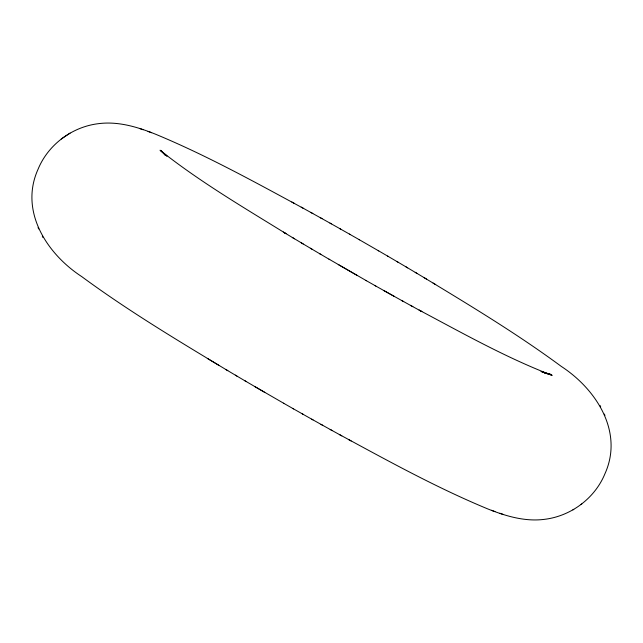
<?xml version="1.0" encoding="UTF-8"?>
<svg xmlns="http://www.w3.org/2000/svg" width="643" height="643" viewBox="0 0 643 643"><rect width="100%" height="100%" fill="white"/><g stroke="black" fill="none" stroke-linecap="round" stroke-linejoin="round"><path stroke-width="0.96" d="M303.665 208.493C255.118 182.234 206.66 155.397 155.614 134.234C137.602 127.009 118.167 121.109 98.54 123.657C72.153 126.784 48.121 144.643 38.033 169.302C19.137 211.226 46.915 253.913 81.669 276.562C128.359 310.939 178.183 340.774 227.799 370.673M339.335 434.507C387.882 460.766 436.34 487.603 487.386 508.766C505.398 515.991 524.833 521.891 544.46 519.343C570.831 516.176 594.888 498.365 604.967 473.698C623.863 431.774 596.085 389.087 561.331 366.438C517.494 334.095 470.772 305.907 424.211 277.712M70.071 133.101L61.222 139.001M580.926 504.538L581.778 503.999M572.929 509.899L573.773 509.369M544.42 373.133L550.922 374.459L541.101 371.501M541.253 371.55L552.152 375.367C505.961 357.653 462.711 333.203 419.091 310.079L421.88 311.622L410.403 305.321M148.035 131.445L151.627 132.715M139.386 128.423L143.108 129.749M491.373 510.285L494.965 511.555M499.892 513.251L503.614 514.577M301.229 207.142L312.811 213.54M401.61 300.474L412.838 306.671M330.189 429.46L341.771 435.858M291.842 202.006L294.623 203.55M348.377 439.45L351.158 440.994M310.73 212.383L322.039 218.66M403.691 301.631L383.799 290.556M320.961 424.34L332.27 430.617M320.318 217.704L331.338 223.86M394.464 296.503L374.813 285.492M311.662 419.14L322.682 425.296M329.98 223.105L340.694 229.125M302.306 413.875L313.02 419.895M339.689 228.578L350.073 234.446M365.795 280.38L375.817 286.047M292.927 408.554L303.311 414.422M349.438 234.1L359.477 239.807M366.43 280.726L328.919 259.113M283.523 403.193L293.562 408.9M359.204 239.67L378.711 250.907M357.034 275.365L338.258 264.546M283.796 403.33L254.588 386.451M378.253 250.625L388.412 256.549M264.747 392.375L244.951 380.801M387.592 256.059L398.049 262.199M319.635 253.68L329.738 259.611M396.876 261.492L407.622 267.834M310.424 248.246L320.817 254.387M235.378 375.166L246.124 381.508M406.079 266.917L417.09 273.46M301.302 242.837L311.959 249.162M225.91 369.54L236.921 376.083M415.201 272.327L426.454 279.046M433.093 283.057L435.681 284.6M292.292 237.46L303.199 243.962M207.319 358.4L218.789 365.288M294.534 238.794L283.41 232.115L285.998 233.658C243.191 207.183 199.555 181.567 160.059 150.229L166.971 156.153L160.935 150.526L165.331 155.461M600.023 405.492L600.666 406.786M604.291 414.06L604.959 415.386M38.041 227.614L38.709 228.94M42.334 236.214L42.977 237.508"/></g></svg>
